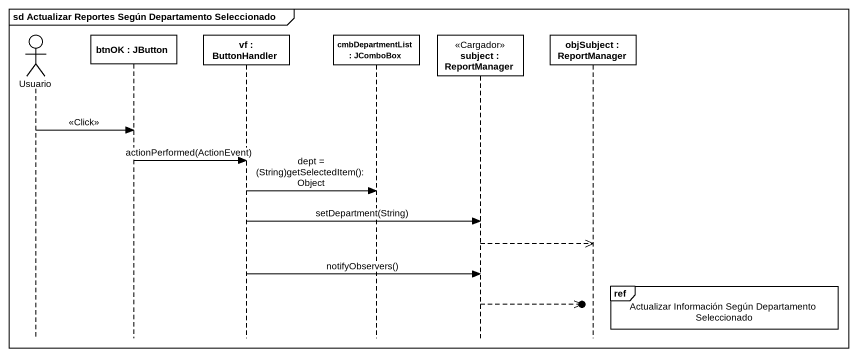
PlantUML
@startuml
mainframe sd Actualizar Reportes Según Departamento Seleccionado
hide footbox
actor Usuario
participant "btnOK : JButton" as btnOK
participant "vf : ButtonHandler" as vf
participant "cmbDepartmentList : JComboBox" as cmbDepartmentList
participant "subject : ReportManager" as subject <<Cargador>>
participant "objSubject : ReportManager" as objSubject

Usuario -> btnOK : <<Click>>
btnOK -> vf : actionPerformed(ActionEvent)
vf -> cmbDepartmentList : dept = (String)getSelectedItem(): Object
vf -> subject : setDepartment(String)
subject -->> objSubject
vf -> subject : notifyObservers()
ref over objSubject : Actualizar Información Según Departamento Seleccionado
subject -->>o]
@enduml
